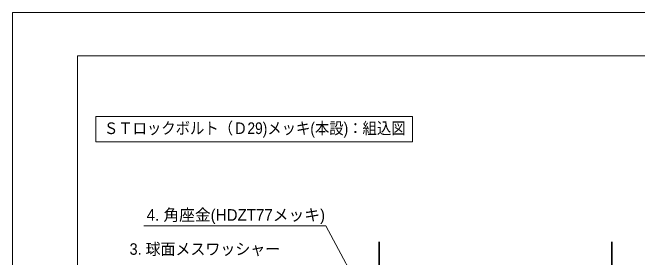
# Model space of a CAD drawing. Units: millimetres at full size, sheet at 1:2; details may follow other scales. Extents: x 1805 to 3487, y 895 to 2083.
# Drawn here: x 1805 to 2340, y 1873 to 2083 of the extents above; entities that cross this region are included whole.
import ezdxf
from ezdxf.enums import TextEntityAlignment as Align

# ---------------------------------------------------------------- set-up
doc = ezdxf.new("R2010")
doc.units = ezdxf.units.MM
doc.header["$LTSCALE"] = 2
for name, color, linetype, lineweight in [('1外形線', 7, 'Continuous', 35), ('6寸法線', 4, 'Continuous', 18), ('7 枠・タイトル', 7, 'Continuous', 13), ('Defpoints_2', 7, 'Continuous', 13)]:
    doc.layers.add(name, color=color, linetype=linetype, lineweight=lineweight)
doc.styles.add('ＭＳ Ｐゴシック', font='')
doc.styles.get('ＭＳ Ｐゴシック').set_extended_font_data('MS PGothic')

msp = doc.modelspace()

# ---------------------------------------------------------------- linework, layer by layer
at = {"layer": '1外形線'}
for p, q in [((2119.047, 1781.386), (2119.05, 1886.534)), ((2318.286, 1788.881), (2318.288, 1886.529))]:
    msp.add_line(p, q, dxfattribs=at)
at = {"layer": '6寸法線'}
msp.add_lwpolyline([(2110.051, 1831.275), (2107.694, 1835.685), (2073.112, 1900.386), (1917.171, 1900.386)], dxfattribs=at)
at = {"layer": '7 枠・タイトル'}
for p, q in [((1860.323, 932.598), (1860.323, 2046.151)), ((3431.019, 2046.151), (1860.323, 2046.151)), ((1876.16, 1994.032), (2147.393, 1994.032)), ((1876.16, 1994.032), (1876.16, 1972.461)), ((2147.393, 1994.032), (2147.393, 1972.461)), ((1876.16, 1972.461), (2147.393, 1972.461))]:
    msp.add_line(p, q, dxfattribs=at)
at = {"layer": 'Defpoints_2'}
msp.add_lwpolyline([(1804.671, 895.375), (3486.671, 895.375), (3486.671, 2083.375), (1804.671, 2083.375)], close=True, dxfattribs=at)

# ---------------------------------------------------------------- texts
at = {"layer": '6寸法線', "color": 7, "style": 'ＭＳ Ｐゴシック'}
msp.add_text('4. 角座金(HDZT77メッキ)', height=9.897, dxfattribs=at).set_placement((1919.629, 1901.795), align=Align.BOTTOM_LEFT)
at = {"layer": '6寸法線', "color": 7, "style": 'ＭＳ Ｐゴシック', "width": 0.95}
msp.add_text('3. 球面メスワッシャー', height=9.897, dxfattribs=at).set_placement((1905.04, 1872.511), align=Align.BOTTOM_LEFT)
at = {"layer": '7 枠・タイトル', "style": 'ＭＳ Ｐゴシック', "width": 0.9}
msp.add_text('ＳＴロックボルト（Ｄ29)メッキ(本設)：組込図', height=10.02, dxfattribs=at).set_placement((1883.019, 1976.074), align=Align.BOTTOM_LEFT)

doc.saveas('drawing.dxf')
